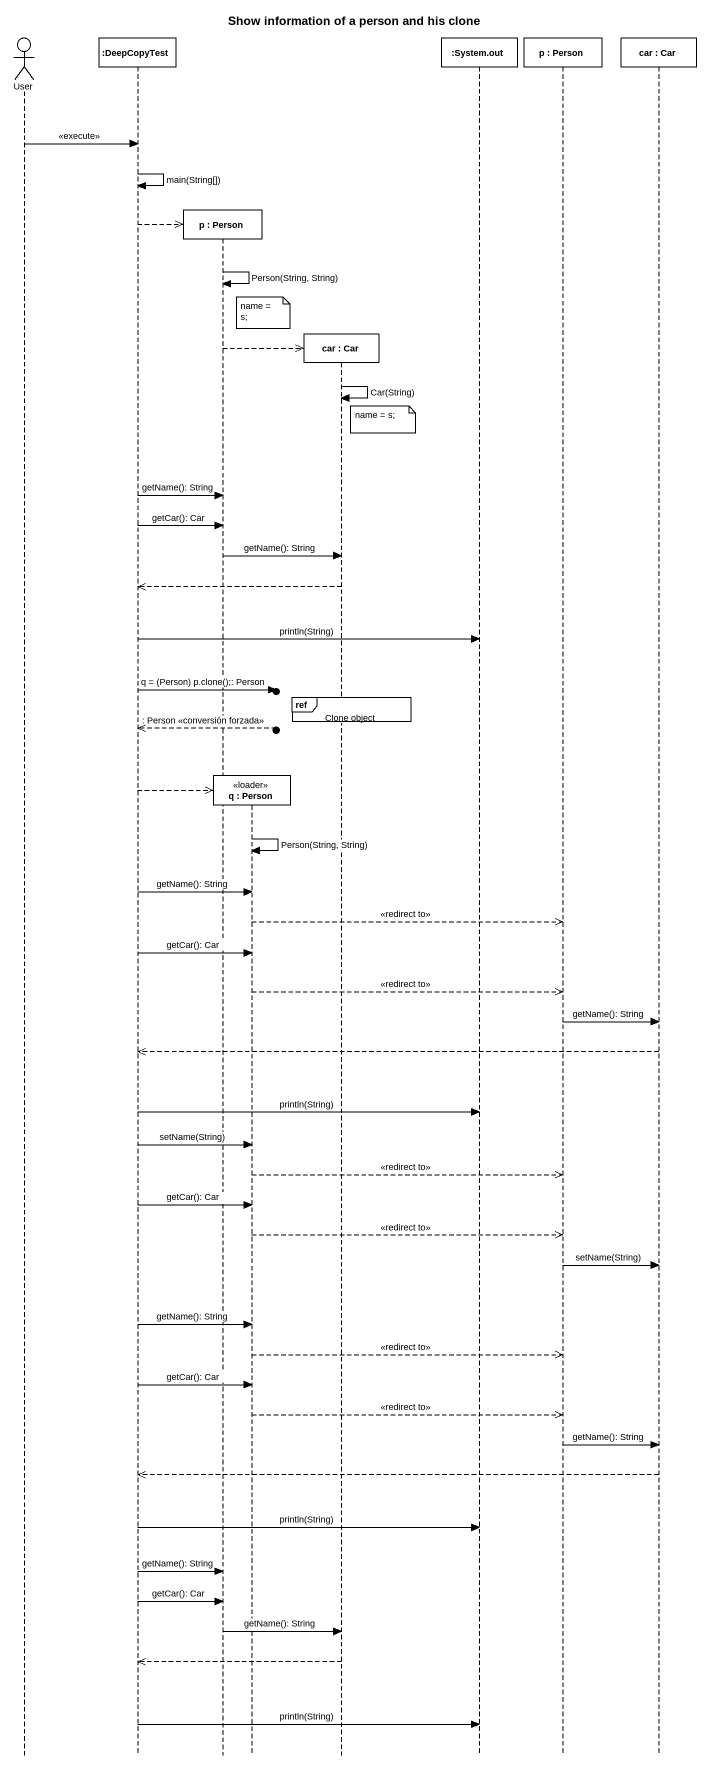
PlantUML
@startuml
title Show information of a person and his clone
hide footbox
actor User
participant ":DeepCopyTest" as DeepCopyTest
participant "p : Person" as p
participant "q : Person" as q <<loader>>
participant "car : Car" as car
participant ":System.out" as System_out
participant "p : Person" as p_2
participant "car : Car" as car_2

User -> DeepCopyTest : <<execute>>
DeepCopyTest -> DeepCopyTest : main(String[])
DeepCopyTest -->> p **
p -> p : Person(String, String)
note over q : name = s;
p -->> car **
car -> car : Car(String)
note right of car : name = s;
DeepCopyTest -> p : getName(): String
DeepCopyTest -> p : getCar(): Car
p -> car : getName(): String
car -->> DeepCopyTest
DeepCopyTest -> System_out : println(String)
DeepCopyTest ->o] : q = (Person) p.clone();: Person
ref over car : Clone object
DeepCopyTest <<--o] : : Person <<conversión forzada>>
DeepCopyTest -->> q **
q -> q : Person(String, String)
DeepCopyTest -> q : getName(): String
q -->> p_2 : <<redirect to>>
DeepCopyTest -> q : getCar(): Car
q -->> p_2 : <<redirect to>>
p_2 -> car_2 : getName(): String
car_2 -->> DeepCopyTest
DeepCopyTest -> System_out : println(String)
DeepCopyTest -> q : setName(String)
q -->> p_2 : <<redirect to>>
DeepCopyTest -> q : getCar(): Car
q -->> p_2 : <<redirect to>>
p_2 -> car_2 : setName(String)
DeepCopyTest -> q : getName(): String
q -->> p_2 : <<redirect to>>
DeepCopyTest -> q : getCar(): Car
q -->> p_2 : <<redirect to>>
p_2 -> car_2 : getName(): String
car_2 -->> DeepCopyTest
DeepCopyTest -> System_out : println(String)
DeepCopyTest -> p : getName(): String
DeepCopyTest -> p : getCar(): Car
p -> car : getName(): String
car -->> DeepCopyTest
DeepCopyTest -> System_out : println(String)
@enduml
